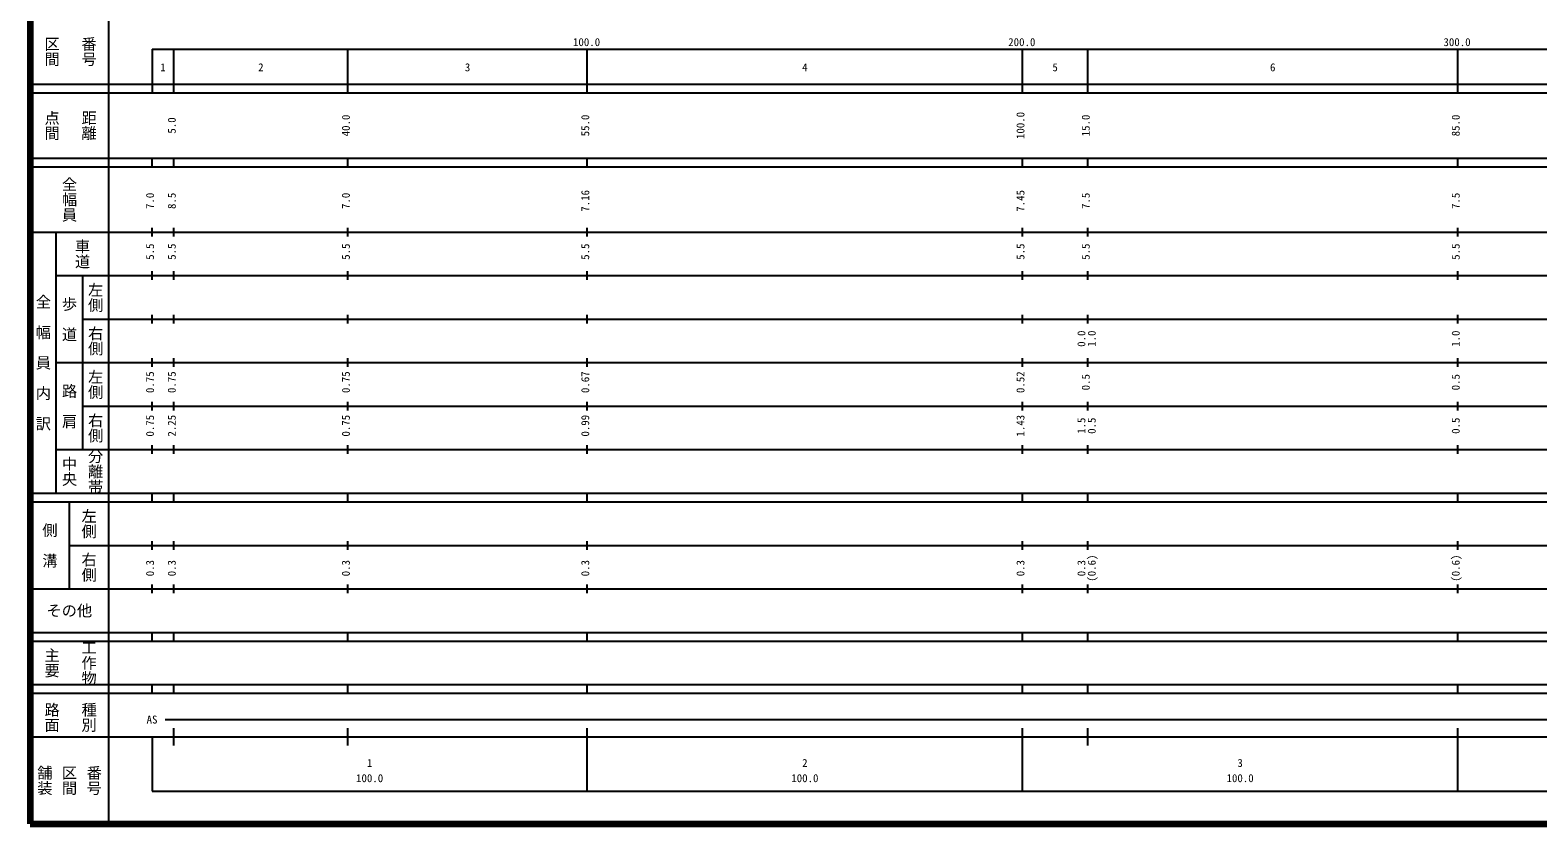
# Model space of a CAD drawing. Units: millimetres on the paper, enlarged 1000 times. Extents: x 40000 to 680000, y 20000 to 380000.
# Drawn here: x 40000 to 386412, y 20000 to 202409 of the extents above; entities that cross this region are included whole.
import ezdxf
from ezdxf.enums import TextEntityAlignment as Align

# ---------------------------------------------------------------- set-up
doc = ezdxf.new("R2010")
doc.units = ezdxf.units.MM
doc.header["$LTSCALE"] = 1000
doc.layers.add('M-TTL', color=2, linetype='Continuous', lineweight=140)
doc.layers.add('M-TTL-BAND', color=7, linetype='Continuous', lineweight=25)
doc.styles.add('@ＭＳ ゴシック', font='')
doc.styles.add('ＭＳ ゴシック', font='')
doc.styles.get('@ＭＳ ゴシック').set_extended_font_data('@MS Gothic')
doc.styles.get('ＭＳ ゴシック').set_extended_font_data('MS Gothic')

msp = doc.modelspace()

# ---------------------------------------------------------------- linework, layer by layer
at = {"layer": 'M-TTL'}
for p, q in [((40000, 380000), (40000, 20000)), ((40000, 20000), (680000, 20000))]:
    msp.add_line(p, q, dxfattribs=at)
at = {"layer": 'M-TTL-BAND'}
for p, q in [((58000, 370000), (58000, 20000)), ((68000, 198000), (579000, 198000)), ((68000, 198000), (68000, 188000)), ((73000, 188000), (73000, 198000)), ((113000, 188000), (113000, 198000)), ((168000, 188000), (168000, 198000)), ((268000, 188000), (268000, 198000)), ((283000, 188000), (283000, 198000)), ((368000, 188000), (368000, 198000)), ((40000, 190000), (579000, 190000)), ((40000, 188000), (579000, 188000)), ((40000, 173000), (579000, 173000)), ((40000, 171000), (579000, 171000)), ((68000, 171000), (68000, 173000)), ((73000, 171000), (73000, 173000)), ((113000, 171000), (113000, 173000)), ((168000, 171000), (168000, 173000)), ((268000, 171000), (268000, 173000)), ((283000, 171000), (283000, 173000)), ((368000, 171000), (368000, 173000)), ((40000, 156000), (579000, 156000)), ((46000, 96000), (46000, 156000)), ((68000, 155000), (68000, 157000)), ((73000, 155000), (73000, 157000)), ((113000, 155000), (113000, 157000)), ((168000, 155000), (168000, 157000)), ((268000, 155000), (268000, 157000)), ((283000, 155000), (283000, 157000)), ((368000, 155000), (368000, 157000)), ((46000, 146000), (579000, 146000)), ((52000, 146000), (52000, 106000)), ((68000, 145000), (68000, 147000)), ((73000, 145000), (73000, 147000)), ((113000, 145000), (113000, 147000)), ((168000, 145000), (168000, 147000)), ((268000, 145000), (268000, 147000)), ((283000, 145000), (283000, 147000)), ((368000, 145000), (368000, 147000)), ((52000, 136000), (579000, 136000)), ((68000, 135000), (68000, 137000)), ((73000, 135000), (73000, 137000)), ((113000, 135000), (113000, 137000)), ((168000, 135000), (168000, 137000)), ((268000, 135000), (268000, 137000)), ((283000, 135000), (283000, 137000)), ((368000, 135000), (368000, 137000)), ((46000, 126000), (579000, 126000)), ((68000, 125000), (68000, 127000)), ((73000, 125000), (73000, 127000)), ((113000, 125000), (113000, 127000)), ((168000, 125000), (168000, 127000)), ((268000, 125000), (268000, 127000)), ((283000, 125000), (283000, 127000)), ((368000, 125000), (368000, 127000)), ((52000, 116000), (579000, 116000)), ((68000, 115000), (68000, 117000)), ((73000, 115000), (73000, 117000)), ((113000, 115000), (113000, 117000)), ((168000, 115000), (168000, 117000)), ((268000, 115000), (268000, 117000)), ((283000, 115000), (283000, 117000)), ((368000, 115000), (368000, 117000)), ((46000, 106000), (579000, 106000)), ((68000, 105000), (68000, 107000)), ((73000, 105000), (73000, 107000)), ((113000, 105000), (113000, 107000)), ((168000, 105000), (168000, 107000)), ((268000, 105000), (268000, 107000)), ((283000, 105000), (283000, 107000)), ((368000, 105000), (368000, 107000)), ((40000, 96000), (579000, 96000)), ((40000, 94000), (579000, 94000)), ((49000, 94000), (49000, 74000)), ((68000, 94000), (68000, 96000)), ((73000, 94000), (73000, 96000)), ((113000, 94000), (113000, 96000)), ((168000, 94000), (168000, 96000)), ((268000, 94000), (268000, 96000)), ((283000, 94000), (283000, 96000)), ((368000, 94000), (368000, 96000)), ((49000, 84000), (579000, 84000)), ((68000, 83000), (68000, 85000)), ((73000, 83000), (73000, 85000)), ((113000, 83000), (113000, 85000)), ((168000, 83000), (168000, 85000)), ((268000, 83000), (268000, 85000)), ((283000, 83000), (283000, 85000)), ((368000, 83000), (368000, 85000)), ((40000, 74000), (579000, 74000)), ((68000, 73000), (68000, 75000)), ((73000, 73000), (73000, 75000)), ((113000, 73000), (113000, 75000)), ((168000, 73000), (168000, 75000)), ((268000, 73000), (268000, 75000)), ((283000, 73000), (283000, 75000)), ((368000, 73000), (368000, 75000)), ((40000, 64000), (579000, 64000)), ((68000, 62000), (68000, 64000)), ((73000, 62000), (73000, 64000)), ((113000, 62000), (113000, 64000)), ((168000, 62000), (168000, 64000)), ((268000, 62000), (268000, 64000)), ((283000, 62000), (283000, 64000)), ((368000, 62000), (368000, 64000)), ((40000, 62000), (579000, 62000)), ((40000, 52000), (579000, 52000)), ((68000, 50000), (68000, 52000)), ((73000, 50000), (73000, 52000)), ((113000, 50000), (113000, 52000)), ((168000, 50000), (168000, 52000)), ((268000, 50000), (268000, 52000)), ((283000, 50000), (283000, 52000)), ((368000, 50000), (368000, 52000)), ((40000, 50000), (579000, 50000)), ((71000, 44000), (565000, 44000)), ((73000, 38000), (73000, 42000)), ((113000, 38000), (113000, 42000)), ((168000, 27500), (168000, 42000)), ((268000, 27500), (268000, 42000)), ((283000, 38000), (283000, 42000)), ((368000, 27500), (368000, 42000)), ((40000, 40000), (579000, 40000)), ((68000, 40000), (68000, 27500)), ((68000, 27500), (579000, 27500))]:
    msp.add_line(p, q, dxfattribs=at)

# ---------------------------------------------------------------- texts
at = {"layer": 'M-TTL-BAND', "style": '@ＭＳ ゴシック'}
for s, p in [('区間', (45000, 197500)), ('番号', (53500, 197500)), ('点間', (45000, 180500)), ('距離', (53500, 180500)), ('全幅員', (49000, 163500)), ('車道', (52000, 151000)), ('左側', (55000, 141000)), ('全\u3000幅\u3000員\u3000内\u3000訳', (43000, 126000)), ('歩\u3000道', (49000, 136000)), ('右側', (55000, 131000)), ('左側', (55000, 121000)), ('路\u3000肩', (49000, 116000)), ('右側', (55000, 111000)), ('中央', (49000, 101000)), ('分離帯', (55000, 101000)), ('左側', (53500, 89000)), ('側\u3000溝', (44500, 84000)), ('右側', (53500, 79000)), ('主要', (45000, 57000)), ('工作物', (53500, 57000)), ('路面', (45000, 44500)), ('種別', (53500, 44500)), ('舗装', (43333, 30000)), ('区間', (49000, 30000)), ('番号', (54667, 30000))]:
    msp.add_text(s, height=2566, rotation=270, dxfattribs=at).set_placement(p, align=Align.MIDDLE_CENTER)
at = {"layer": 'M-TTL-BAND', "style": 'ＭＳ ゴシック'}
for s, p in [('100.0', (167844, 198195)), ('200.0', (267844, 198195)), ('300.0', (367844, 198195)), ('1', (70500, 192405)), ('2', (93000, 192405)), ('3', (140500, 192405)), ('4', (218000, 192405)), ('5', (275500, 192405)), ('6', (325500, 192405)), ('AS', (68000, 42500)), ('1', (118000, 32523)), ('2', (218000, 32523)), ('3', (318000, 32523)), ('100.0', (118000, 29033)), ('100.0', (218000, 29033)), ('100.0', (318000, 29033))]:
    msp.add_text(s, height=1833, dxfattribs=at).set_placement(p, align=Align.BOTTOM_CENTER)
for s, p in [('5.0', (74000, 180500)), ('40.0', (114000, 180500)), ('55.0', (169000, 180500)), ('100.0', (269000, 180500)), ('15.0', (284000, 180500)), ('85.0', (369000, 180500)), ('7.0', (69000, 163174)), ('8.5', (74000, 163174)), ('7.0', (114000, 163174)), ('7.16', (169000, 163174)), ('7.45', (269000, 163174)), ('7.5', (284000, 163174)), ('7.5', (369000, 163174)), ('5.5', (69000, 151500)), ('5.5', (74000, 151500)), ('5.5', (114000, 151500)), ('5.5', (169000, 151500)), ('5.5', (269000, 151500)), ('5.5', (284000, 151500)), ('5.5', (369000, 151500)), ('0.0', (283000, 131500)), ('1.0', (285370, 131500)), ('1.0', (369000, 131500)), ('0.75', (69000, 121500)), ('0.75', (74000, 121500)), ('0.75', (114000, 121500)), ('0.67', (169000, 121500)), ('0.52', (269000, 121500)), ('0.5', (284000, 121500)), ('0.5', (369000, 121500)), ('0.75', (69000, 111500)), ('2.25', (74000, 111500)), ('0.75', (114000, 111500)), ('0.99', (169000, 111500)), ('1.43', (269000, 111500)), ('1.5', (283000, 111500)), ('0.5', (285370, 111500)), ('0.5', (369000, 111500)), ('0.3', (69000, 78764)), ('0.3', (74000, 78764)), ('0.3', (114000, 78764)), ('0.3', (169000, 78764)), ('0.3', (269000, 78764)), ('0.3', (283000, 78764)), ('(0.6)', (285370, 78764)), ('(0.6)', (369000, 78764))]:
    msp.add_text(s, height=1833, rotation=90, dxfattribs=at).set_placement(p, align=Align.BOTTOM_CENTER)
msp.add_text('その他', height=2566, dxfattribs=at).set_placement((49000, 69000), align=Align.MIDDLE_CENTER)

doc.saveas('drawing.dxf')
